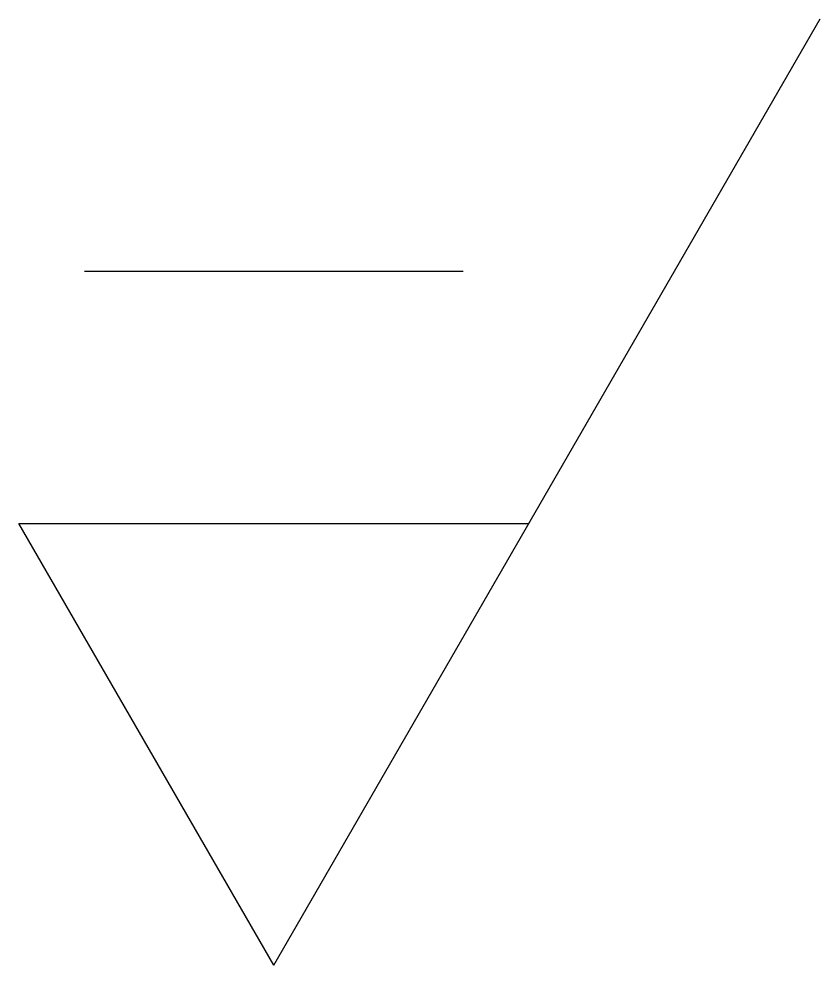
# Model space of a CAD drawing. Header units: millimetres. Extents: x -2.02 to 4.33, y 0 to 7.5.
import ezdxf

# ---------------------------------------------------------------- set-up
doc = ezdxf.new("R2010")
doc.units = ezdxf.units.MM
doc.layers.add('21-CHROP', color=21, linetype='Continuous', lineweight=25)

msp = doc.modelspace()

# ---------------------------------------------------------------- linework, layer by layer
at = {"layer": '21-CHROP'}
for p, q in [((0, 0), (4.3301, 7.5)), ((-1.5, 5.5), (1.5, 5.5)), ((0, 0), (-2.0207, 3.5)), ((-2.0207, 3.5), (2.0207, 3.5))]:
    msp.add_line(p, q, dxfattribs=at)

doc.saveas('drawing.dxf')
